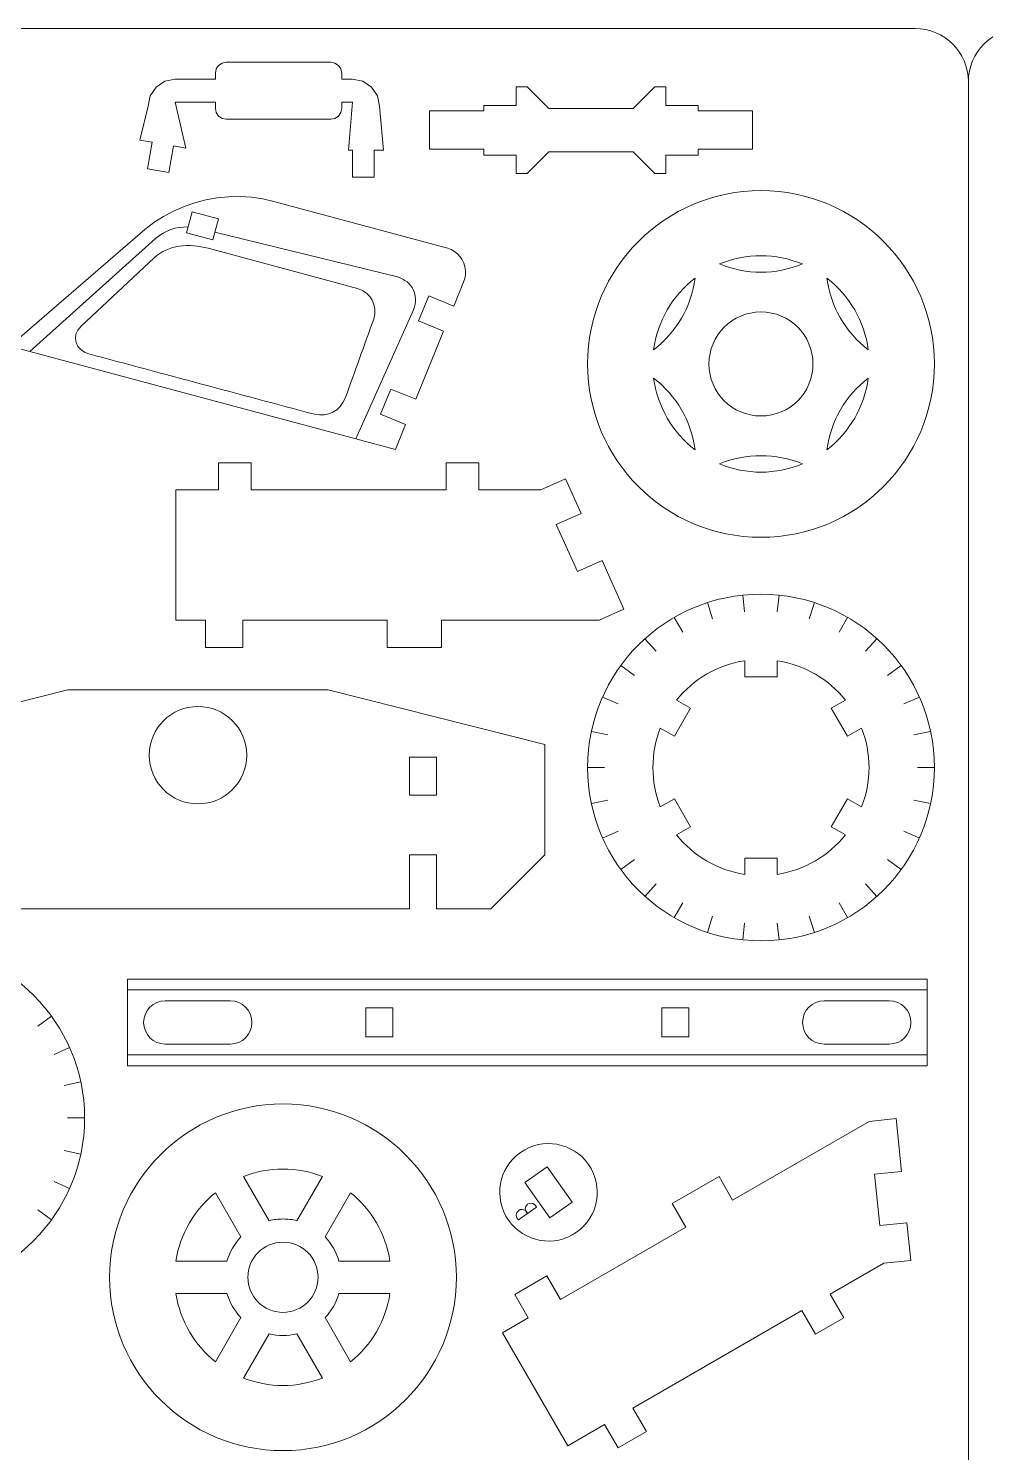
# Model space of a CAD drawing. Header units: centimetres. Extents: x -27.7 to 62.5, y 17.3 to 46.3.
# Drawn here: x 1.45 to 10.46, y 32.9 to 46.3 of the extents above; entities that cross this region are included whole.
import ezdxf

# ---------------------------------------------------------------- set-up
doc = ezdxf.new("R2010")
doc.units = ezdxf.units.CM
doc.header["$MEASUREMENT"] = 0
doc.layers.add('Camada 1', color=7, linetype='Continuous')

msp = doc.modelspace()

# ---------------------------------------------------------------- linework, layer by layer
at = {"layer": 'Camada 1', "color": 6, "lineweight": 20}
for points in [[(-8.20292, 46.30494), (-8.20292, 46.30494), (9.79708, 46.30494), (9.79708, 46.30494), (9.79708, 46.30494), (10.07208, 46.30494), (10.29708, 46.07994), (10.29708, 45.80494), (10.29708, 45.80494), (10.29708, 45.80494), (10.29708, 17.80494), (10.29708, 17.80494), (10.29708, 17.80494), (10.29708, 17.52994), (10.07208, 17.30494), (9.79708, 17.30494), (9.79708, 17.30494), (9.79708, 17.30494), (-8.20292, 17.30494), (-8.20292, 17.30494), (-8.20292, 17.30494), (-8.47792, 17.30494), (-8.70292, 17.52994), (-8.70292, 17.80494), (-8.70292, 17.80494), (-8.70292, 17.80494), (-8.70292, 45.80494), (-8.70292, 45.80494), (-8.70292, 45.80494), (-8.70292, 46.07994), (-8.47792, 46.30494), (-8.20292, 46.30494)], [(10.79708, 46.30494), (10.79708, 46.30494), (28.79708, 46.30494), (28.79708, 46.30494), (28.79708, 46.30494), (29.07208, 46.30494), (29.29708, 46.07994), (29.29708, 45.80494), (29.29708, 45.80494), (29.29708, 45.80494), (29.29708, 17.80494), (29.29708, 17.80494), (29.29708, 17.80494), (29.29708, 17.52994), (29.07208, 17.30494), (28.79708, 17.30494), (28.79708, 17.30494), (28.79708, 17.30494), (10.79708, 17.30494), (10.79708, 17.30494), (10.79708, 17.30494), (10.52208, 17.30494), (10.29708, 17.52994), (10.29708, 17.80494), (10.29708, 17.80494), (10.29708, 17.80494), (10.29708, 45.80494), (10.29708, 45.80494), (10.29708, 45.80494), (10.29708, 46.07994), (10.52208, 46.30494), (10.79708, 46.30494)]]:
    msp.add_open_spline(points, degree=3, knots=[0, 0, 0, 0, 0.11111111, 0.11111111, 0.11111111, 0.11111111, 0.22222222, 0.22222222, 0.22222222, 0.22222222, 0.33333333, 0.33333333, 0.33333333, 0.33333333, 0.44444444, 0.44444444, 0.44444444, 0.44444444, 0.55555556, 0.55555556, 0.55555556, 0.55555556, 0.66666667, 0.66666667, 0.66666667, 0.66666667, 0.77777778, 0.77777778, 0.77777778, 0.77777778, 1, 1, 1, 1], dxfattribs=at)
at = {"layer": 'Camada 1', "lineweight": 9}
for points, knots in [([(3.21619, 45.92387), (3.21619, 45.92387), (3.23829, 45.95696), (3.23829, 45.95696), (3.23829, 45.95696), (3.23829, 45.95696), (3.27139, 45.97908), (3.27139, 45.97908), (3.27139, 45.97908), (3.27139, 45.97908), (3.31043, 45.98684), (3.31043, 45.98684), (3.31043, 45.98684), (3.31043, 45.98684), (4.29544, 45.98684), (4.29544, 45.98684), (4.29544, 45.98684), (4.29544, 45.98684), (4.33447, 45.97908), (4.33447, 45.97908), (4.33447, 45.97908), (4.33447, 45.97908), (4.36757, 45.95696), (4.36757, 45.95696), (4.36757, 45.95696), (4.36757, 45.95696), (4.38968, 45.92387), (4.38968, 45.92387), (4.38968, 45.92387), (4.38968, 45.92387), (4.39745, 45.88483), (4.39745, 45.88483), (4.39745, 45.88483), (4.39745, 45.88483), (4.39745, 45.82723), (4.39745, 45.82723), (4.39745, 45.82723), (4.39745, 45.82723), (4.49945, 45.82723), (4.49945, 45.82723), (4.49945, 45.82723), (4.49945, 45.82723), (4.59704, 45.80781), (4.59704, 45.80781), (4.59704, 45.80781), (4.59704, 45.80781), (4.67978, 45.75253), (4.67978, 45.75253), (4.67978, 45.75253), (4.67978, 45.75253), (4.73505, 45.6698), (4.73505, 45.6698), (4.73505, 45.6698), (4.73505, 45.6698), (4.75447, 45.57221), (4.75447, 45.57221), (4.75447, 45.57221), (4.75447, 45.57221), (4.79245, 45.16058), (4.79245, 45.16058), (4.79245, 45.16058), (4.79245, 45.16058), (4.70347, 45.16058), (4.70347, 45.16058), (4.70347, 45.16058), (4.70347, 45.16058), (4.70347, 44.90556), (4.70347, 44.90556), (4.70347, 44.90556), (4.70347, 44.90556), (4.49945, 44.90556), (4.49945, 44.90556), (4.49945, 44.90556), (4.49945, 44.90556), (4.49945, 45.16058), (4.49945, 45.16058), (4.49945, 45.16058), (4.49945, 45.16058), (4.46057, 45.16058), (4.46057, 45.16058), (4.46057, 45.16058), (4.46057, 45.16058), (4.49945, 45.61001), (4.49945, 45.61001), (4.49945, 45.61001), (4.49945, 45.61001), (4.39745, 45.61001), (4.39745, 45.61001), (4.39745, 45.61001), (4.39745, 45.61001), (4.39745, 45.5524), (4.39745, 45.5524), (4.39745, 45.5524), (4.39745, 45.5524), (4.38968, 45.51337), (4.38968, 45.51337), (4.38968, 45.51337), (4.38968, 45.51337), (4.36757, 45.48027), (4.36757, 45.48027), (4.36757, 45.48027), (4.36757, 45.48027), (4.33447, 45.45816), (4.33447, 45.45816), (4.33447, 45.45816), (4.33447, 45.45816), (4.29544, 45.45039), (4.29544, 45.45039), (4.29544, 45.45039), (4.29544, 45.45039), (3.31043, 45.45039), (3.31043, 45.45039), (3.31043, 45.45039), (3.31043, 45.45039), (3.27139, 45.45816), (3.27139, 45.45816), (3.27139, 45.45816), (3.27139, 45.45816), (3.23829, 45.48027), (3.23829, 45.48027), (3.23829, 45.48027), (3.23829, 45.48027), (3.21619, 45.51337), (3.21619, 45.51337), (3.21619, 45.51337), (3.21619, 45.51337), (3.20842, 45.5524), (3.20842, 45.5524), (3.20842, 45.5524), (3.20842, 45.5524), (3.20842, 45.61001), (3.20842, 45.61001), (3.20842, 45.61001), (3.20842, 45.61001), (2.83099, 45.61001), (2.83099, 45.61001), (2.83099, 45.61001), (2.83099, 45.61001), (2.92877, 45.17922), (2.92877, 45.17922), (2.92877, 45.17922), (2.92877, 45.17922), (2.81344, 45.19914), (2.81344, 45.19914), (2.81344, 45.19914), (2.81344, 45.19914), (2.77002, 44.94785), (2.77002, 44.94785), (2.77002, 44.94785), (2.77002, 44.94785), (2.56898, 44.98259), (2.56898, 44.98259), (2.56898, 44.98259), (2.56898, 44.98259), (2.6124, 45.23388), (2.6124, 45.23388), (2.6124, 45.23388), (2.6124, 45.23388), (2.49707, 45.25382), (2.49707, 45.25382), (2.49707, 45.25382), (2.49707, 45.25382), (2.57598, 45.57221), (2.57598, 45.57221), (2.57598, 45.57221), (2.57598, 45.57221), (2.59539, 45.6698), (2.59539, 45.6698), (2.59539, 45.6698), (2.59539, 45.6698), (2.65067, 45.75253), (2.65067, 45.75253), (2.65067, 45.75253), (2.65067, 45.75253), (2.7334, 45.80781), (2.7334, 45.80781), (2.7334, 45.80781), (2.7334, 45.80781), (2.83099, 45.82723), (2.83099, 45.82723), (2.83099, 45.82723), (2.83099, 45.82723), (3.20842, 45.82723), (3.20842, 45.82723), (3.20842, 45.82723), (3.20842, 45.82723), (3.20842, 45.88483), (3.20842, 45.88483), (3.20842, 45.88483), (3.20842, 45.88483), (3.21619, 45.92387), (3.21619, 45.92387)], [0, 0, 0, 0, 0.02040816, 0.02040816, 0.02040816, 0.02040816, 0.04081633, 0.04081633, 0.04081633, 0.04081633, 0.06122449, 0.06122449, 0.06122449, 0.06122449, 0.08163265, 0.08163265, 0.08163265, 0.08163265, 0.10204082, 0.10204082, 0.10204082, 0.10204082, 0.12244898, 0.12244898, 0.12244898, 0.12244898, 0.14285714, 0.14285714, 0.14285714, 0.14285714, 0.16326531, 0.16326531, 0.16326531, 0.16326531, 0.18367347, 0.18367347, 0.18367347, 0.18367347, 0.20408163, 0.20408163, 0.20408163, 0.20408163, 0.2244898, 0.2244898, 0.2244898, 0.2244898, 0.24489796, 0.24489796, 0.24489796, 0.24489796, 0.26530612, 0.26530612, 0.26530612, 0.26530612, 0.28571429, 0.28571429, 0.28571429, 0.28571429, 0.30612245, 0.30612245, 0.30612245, 0.30612245, 0.32653061, 0.32653061, 0.32653061, 0.32653061, 0.34693878, 0.34693878, 0.34693878, 0.34693878, 0.36734694, 0.36734694, 0.36734694, 0.36734694, 0.3877551, 0.3877551, 0.3877551, 0.3877551, 0.40816327, 0.40816327, 0.40816327, 0.40816327, 0.42857143, 0.42857143, 0.42857143, 0.42857143, 0.44897959, 0.44897959, 0.44897959, 0.44897959, 0.46938776, 0.46938776, 0.46938776, 0.46938776, 0.48979592, 0.48979592, 0.48979592, 0.48979592, 0.51020408, 0.51020408, 0.51020408, 0.51020408, 0.53061224, 0.53061224, 0.53061224, 0.53061224, 0.55102041, 0.55102041, 0.55102041, 0.55102041, 0.57142857, 0.57142857, 0.57142857, 0.57142857, 0.59183673, 0.59183673, 0.59183673, 0.59183673, 0.6122449, 0.6122449, 0.6122449, 0.6122449, 0.63265306, 0.63265306, 0.63265306, 0.63265306, 0.65306122, 0.65306122, 0.65306122, 0.65306122, 0.67346939, 0.67346939, 0.67346939, 0.67346939, 0.69387755, 0.69387755, 0.69387755, 0.69387755, 0.71428571, 0.71428571, 0.71428571, 0.71428571, 0.73469388, 0.73469388, 0.73469388, 0.73469388, 0.75510204, 0.75510204, 0.75510204, 0.75510204, 0.7755102, 0.7755102, 0.7755102, 0.7755102, 0.79591837, 0.79591837, 0.79591837, 0.79591837, 0.81632653, 0.81632653, 0.81632653, 0.81632653, 0.83673469, 0.83673469, 0.83673469, 0.83673469, 0.85714286, 0.85714286, 0.85714286, 0.85714286, 0.87755102, 0.87755102, 0.87755102, 0.87755102, 0.89795918, 0.89795918, 0.89795918, 0.89795918, 0.91836735, 0.91836735, 0.91836735, 0.91836735, 0.93877551, 0.93877551, 0.93877551, 0.93877551, 0.95918367, 0.95918367, 0.95918367, 0.95918367, 1, 1, 1, 1]), ([(6.34641, 45.1422), (6.34641, 45.1422), (6.1424, 44.93819), (6.1424, 44.93819), (6.1424, 44.93819), (6.1424, 44.93819), (6.0404, 44.93819), (6.0404, 44.93819), (6.0404, 44.93819), (6.0404, 44.93819), (6.0404, 45.11159), (6.0404, 45.11159), (6.0404, 45.11159), (6.0404, 45.11159), (5.73439, 45.11159), (5.73439, 45.11159), (5.73439, 45.11159), (5.73439, 45.11159), (5.73439, 45.1677), (5.73439, 45.1677), (5.73439, 45.1677), (5.73439, 45.1677), (5.22438, 45.1677), (5.22438, 45.1677), (5.22438, 45.1677), (5.22438, 45.1677), (5.22438, 45.52981), (5.22438, 45.52981), (5.22438, 45.52981), (5.22438, 45.52981), (5.73439, 45.52981), (5.73439, 45.52981), (5.73439, 45.52981), (5.73439, 45.52981), (5.73439, 45.58081), (5.73439, 45.58081), (5.73439, 45.58081), (5.73439, 45.58081), (6.0404, 45.58081), (6.0404, 45.58081), (6.0404, 45.58081), (6.0404, 45.58081), (6.0404, 45.75422), (6.0404, 45.75422), (6.0404, 45.75422), (6.0404, 45.75422), (6.1424, 45.75422), (6.1424, 45.75422), (6.1424, 45.75422), (6.1424, 45.75422), (6.34641, 45.55021), (6.34641, 45.55021), (6.34641, 45.55021), (6.34641, 45.55021), (7.14309, 45.55021), (7.14309, 45.55021), (7.14309, 45.55021), (7.14309, 45.55021), (7.3471, 45.75422), (7.3471, 45.75422), (7.3471, 45.75422), (7.3471, 45.75422), (7.44911, 45.75422), (7.44911, 45.75422), (7.44911, 45.75422), (7.44911, 45.75422), (7.44911, 45.58081), (7.44911, 45.58081), (7.44911, 45.58081), (7.44911, 45.58081), (7.75511, 45.58081), (7.75511, 45.58081), (7.75511, 45.58081), (7.75511, 45.58081), (7.75511, 45.52981), (7.75511, 45.52981), (7.75511, 45.52981), (7.75511, 45.52981), (8.26514, 45.52981), (8.26514, 45.52981), (8.26514, 45.52981), (8.26514, 45.52981), (8.26514, 45.1677), (8.26514, 45.1677), (8.26514, 45.1677), (8.26514, 45.1677), (7.75511, 45.1677), (7.75511, 45.1677), (7.75511, 45.1677), (7.75511, 45.1677), (7.75511, 45.11159), (7.75511, 45.11159), (7.75511, 45.11159), (7.75511, 45.11159), (7.44911, 45.11159), (7.44911, 45.11159), (7.44911, 45.11159), (7.44911, 45.11159), (7.44911, 44.93819), (7.44911, 44.93819), (7.44911, 44.93819), (7.44911, 44.93819), (7.3471, 44.93819), (7.3471, 44.93819), (7.3471, 44.93819), (7.3471, 44.93819), (7.14309, 45.1422), (7.14309, 45.1422), (7.14309, 45.1422), (7.14309, 45.1422), (6.34641, 45.1422), (6.34641, 45.1422)], [0, 0, 0, 0, 0.03448276, 0.03448276, 0.03448276, 0.03448276, 0.06896552, 0.06896552, 0.06896552, 0.06896552, 0.10344828, 0.10344828, 0.10344828, 0.10344828, 0.13793103, 0.13793103, 0.13793103, 0.13793103, 0.17241379, 0.17241379, 0.17241379, 0.17241379, 0.20689655, 0.20689655, 0.20689655, 0.20689655, 0.24137931, 0.24137931, 0.24137931, 0.24137931, 0.27586207, 0.27586207, 0.27586207, 0.27586207, 0.31034483, 0.31034483, 0.31034483, 0.31034483, 0.34482759, 0.34482759, 0.34482759, 0.34482759, 0.37931034, 0.37931034, 0.37931034, 0.37931034, 0.4137931, 0.4137931, 0.4137931, 0.4137931, 0.44827586, 0.44827586, 0.44827586, 0.44827586, 0.48275862, 0.48275862, 0.48275862, 0.48275862, 0.51724138, 0.51724138, 0.51724138, 0.51724138, 0.55172414, 0.55172414, 0.55172414, 0.55172414, 0.5862069, 0.5862069, 0.5862069, 0.5862069, 0.62068966, 0.62068966, 0.62068966, 0.62068966, 0.65517241, 0.65517241, 0.65517241, 0.65517241, 0.68965517, 0.68965517, 0.68965517, 0.68965517, 0.72413793, 0.72413793, 0.72413793, 0.72413793, 0.75862069, 0.75862069, 0.75862069, 0.75862069, 0.79310345, 0.79310345, 0.79310345, 0.79310345, 0.82758621, 0.82758621, 0.82758621, 0.82758621, 0.86206897, 0.86206897, 0.86206897, 0.86206897, 0.89655172, 0.89655172, 0.89655172, 0.89655172, 0.93103448, 0.93103448, 0.93103448, 0.93103448, 1, 1, 1, 1]), ([(4.90325, 42.34098), (4.90325, 42.34098), (4.53032, 42.4409), (4.53032, 42.4409), (4.53032, 42.4409), (4.53032, 42.4409), (1.46096, 43.26334), (1.46096, 43.26334), (1.46096, 43.26334), (1.46096, 43.26334), (1.27222, 43.31391), (1.27222, 43.31391), (1.27222, 43.31391), (1.27222, 43.31391), (2.54394, 44.41167), (2.54394, 44.41167), (2.54394, 44.41167), (2.54394, 44.41167), (2.62962, 44.47693), (2.62962, 44.47693), (2.62962, 44.47693), (2.62962, 44.47693), (2.72022, 44.53519), (2.72022, 44.53519), (2.72022, 44.53519), (2.72022, 44.53519), (2.81515, 44.58608), (2.81515, 44.58608), (2.81515, 44.58608), (2.81515, 44.58608), (2.91381, 44.62928), (2.91381, 44.62928), (2.91381, 44.62928), (2.91381, 44.62928), (3.0156, 44.66451), (3.0156, 44.66451), (3.0156, 44.66451), (3.0156, 44.66451), (3.11985, 44.69156), (3.11985, 44.69156), (3.11985, 44.69156), (3.11985, 44.69156), (3.22593, 44.71026), (3.22593, 44.71026), (3.22593, 44.71026), (3.22593, 44.71026), (3.33316, 44.72048), (3.33316, 44.72048), (3.33316, 44.72048), (3.33316, 44.72048), (3.44085, 44.72216), (3.44085, 44.72216), (3.44085, 44.72216), (3.44085, 44.72216), (3.54834, 44.7153), (3.54834, 44.7153), (3.54834, 44.7153), (3.54834, 44.7153), (3.65495, 44.69993), (3.65495, 44.69993), (3.65495, 44.69993), (3.65495, 44.69993), (3.75999, 44.67616), (3.75999, 44.67616), (3.75999, 44.67616), (3.75999, 44.67616), (5.36063, 44.24644), (5.36063, 44.24644), (5.36063, 44.24644), (5.36063, 44.24644), (5.39562, 44.23789), (5.39562, 44.23789), (5.39562, 44.23789), (5.39562, 44.23789), (5.42896, 44.22425), (5.42896, 44.22425), (5.42896, 44.22425), (5.42896, 44.22425), (5.45992, 44.20582), (5.45992, 44.20582), (5.45992, 44.20582), (5.45992, 44.20582), (5.48778, 44.18299), (5.48778, 44.18299), (5.48778, 44.18299), (5.48778, 44.18299), (5.51196, 44.15629), (5.51196, 44.15629), (5.51196, 44.15629), (5.51196, 44.15629), (5.53192, 44.1263), (5.53192, 44.1263), (5.53192, 44.1263), (5.53192, 44.1263), (5.5472, 44.09367), (5.5472, 44.09367), (5.5472, 44.09367), (5.5472, 44.09367), (5.55748, 44.05915), (5.55748, 44.05915), (5.55748, 44.05915), (5.55748, 44.05915), (5.56253, 44.02348), (5.56253, 44.02348), (5.56253, 44.02348), (5.56253, 44.02348), (5.56223, 43.98745), (5.56223, 43.98745), (5.56223, 43.98745), (5.56223, 43.98745), (5.55659, 43.95187), (5.55659, 43.95187), (5.55659, 43.95187), (5.55659, 43.95187), (5.54573, 43.91753), (5.54573, 43.91753), (5.54573, 43.91753), (5.54573, 43.91753), (5.45375, 43.69181), (5.45375, 43.69181), (5.45375, 43.69181), (5.45375, 43.69181), (5.21759, 43.78806), (5.21759, 43.78806), (5.21759, 43.78806), (5.21759, 43.78806), (5.12134, 43.55189), (5.12134, 43.55189), (5.12134, 43.55189), (5.12134, 43.55189), (5.35751, 43.45565), (5.35751, 43.45565), (5.35751, 43.45565), (5.35751, 43.45565), (5.09573, 42.8133), (5.09573, 42.8133), (5.09573, 42.8133), (5.09573, 42.8133), (4.85957, 42.90954), (4.85957, 42.90954), (4.85957, 42.90954), (4.85957, 42.90954), (4.76334, 42.67337), (4.76334, 42.67337), (4.76334, 42.67337), (4.76334, 42.67337), (4.99949, 42.57713), (4.99949, 42.57713), (4.99949, 42.57713), (4.99949, 42.57713), (4.90325, 42.34098), (4.90325, 42.34098)], [0, 0, 0, 0, 0.02564103, 0.02564103, 0.02564103, 0.02564103, 0.05128205, 0.05128205, 0.05128205, 0.05128205, 0.07692308, 0.07692308, 0.07692308, 0.07692308, 0.1025641, 0.1025641, 0.1025641, 0.1025641, 0.12820513, 0.12820513, 0.12820513, 0.12820513, 0.15384615, 0.15384615, 0.15384615, 0.15384615, 0.17948718, 0.17948718, 0.17948718, 0.17948718, 0.20512821, 0.20512821, 0.20512821, 0.20512821, 0.23076923, 0.23076923, 0.23076923, 0.23076923, 0.25641026, 0.25641026, 0.25641026, 0.25641026, 0.28205128, 0.28205128, 0.28205128, 0.28205128, 0.30769231, 0.30769231, 0.30769231, 0.30769231, 0.33333333, 0.33333333, 0.33333333, 0.33333333, 0.35897436, 0.35897436, 0.35897436, 0.35897436, 0.38461538, 0.38461538, 0.38461538, 0.38461538, 0.41025641, 0.41025641, 0.41025641, 0.41025641, 0.43589744, 0.43589744, 0.43589744, 0.43589744, 0.46153846, 0.46153846, 0.46153846, 0.46153846, 0.48717949, 0.48717949, 0.48717949, 0.48717949, 0.51282051, 0.51282051, 0.51282051, 0.51282051, 0.53846154, 0.53846154, 0.53846154, 0.53846154, 0.56410256, 0.56410256, 0.56410256, 0.56410256, 0.58974359, 0.58974359, 0.58974359, 0.58974359, 0.61538462, 0.61538462, 0.61538462, 0.61538462, 0.64102564, 0.64102564, 0.64102564, 0.64102564, 0.66666667, 0.66666667, 0.66666667, 0.66666667, 0.69230769, 0.69230769, 0.69230769, 0.69230769, 0.71794872, 0.71794872, 0.71794872, 0.71794872, 0.74358974, 0.74358974, 0.74358974, 0.74358974, 0.76923077, 0.76923077, 0.76923077, 0.76923077, 0.79487179, 0.79487179, 0.79487179, 0.79487179, 0.82051282, 0.82051282, 0.82051282, 0.82051282, 0.84615385, 0.84615385, 0.84615385, 0.84615385, 0.87179487, 0.87179487, 0.87179487, 0.87179487, 0.8974359, 0.8974359, 0.8974359, 0.8974359, 0.92307692, 0.92307692, 0.92307692, 0.92307692, 0.94871795, 0.94871795, 0.94871795, 0.94871795, 1, 1, 1, 1]), ([(8.34476, 44.77844), (9.24623, 44.77844), (9.97699, 44.04766), (9.97699, 43.14619), (9.97699, 43.14619), (9.97699, 42.24474), (9.24623, 41.51397), (8.34476, 41.51397), (8.34476, 41.51397), (7.4433, 41.51397), (6.71254, 42.24474), (6.71254, 43.14619), (6.71254, 43.14619), (6.71254, 44.04766), (7.4433, 44.77844), (8.34476, 44.77844)], [0, 0, 0, 0, 0.2, 0.2, 0.2, 0.2, 0.4, 0.4, 0.4, 0.4, 0.6, 0.6, 0.6, 0.6, 1, 1, 1, 1]), ([(-1.17136, 42.95976), (-0.39066, 43.4105), (0.60758, 43.143), (1.05832, 42.36231), (1.05832, 42.36231), (1.50904, 41.58163), (1.24157, 40.58338), (0.46087, 40.13265), (0.46087, 40.13265), (-0.31981, 39.68192), (-1.31805, 39.9494), (-1.76878, 40.73008), (-1.76878, 40.73008), (-2.21951, 41.51078), (-1.95205, 42.50903), (-1.17136, 42.95976)], [0, 0, 0, 0, 0.2, 0.2, 0.2, 0.2, 0.4, 0.4, 0.4, 0.4, 0.6, 0.6, 0.6, 0.6, 1, 1, 1, 1]), ([(5.6893, 42.21521), (5.6893, 42.21521), (5.6893, 41.96019), (5.6893, 41.96019), (5.6893, 41.96019), (5.6893, 41.96019), (6.27201, 41.96019), (6.27201, 41.96019), (6.27201, 41.96019), (6.27201, 41.96019), (6.5048, 42.06431), (6.5048, 42.06431), (6.5048, 42.06431), (6.5048, 42.06431), (6.65057, 41.7384), (6.65057, 41.7384), (6.65057, 41.7384), (6.65057, 41.7384), (6.41777, 41.63428), (6.41777, 41.63428), (6.41777, 41.63428), (6.41777, 41.63428), (6.61624, 41.19052), (6.61624, 41.19052), (6.61624, 41.19052), (6.61624, 41.19052), (6.84904, 41.29464), (6.84904, 41.29464), (6.84904, 41.29464), (6.84904, 41.29464), (7.05312, 40.83834), (7.05312, 40.83834), (7.05312, 40.83834), (7.05312, 40.83834), (6.82032, 40.73423), (6.82032, 40.73423), (6.82032, 40.73423), (6.82032, 40.73423), (5.33685, 40.73423), (5.33685, 40.73423), (5.33685, 40.73423), (5.33685, 40.73423), (5.33685, 40.47719), (5.33685, 40.47719), (5.33685, 40.47719), (5.33685, 40.47719), (4.82682, 40.47719), (4.82682, 40.47719), (4.82682, 40.47719), (4.82682, 40.47719), (4.82682, 40.73423), (4.82682, 40.73423), (4.82682, 40.73423), (4.82682, 40.73423), (3.46655, 40.73423), (3.46655, 40.73423), (3.46655, 40.73423), (3.46655, 40.73423), (3.46655, 40.47719), (3.46655, 40.47719), (3.46655, 40.47719), (3.46655, 40.47719), (3.11658, 40.47719), (3.11658, 40.47719), (3.11658, 40.47719), (3.11658, 40.47719), (3.11658, 40.73221), (3.11658, 40.73221), (3.11658, 40.73221), (3.11658, 40.73221), (2.83641, 40.73221), (2.83641, 40.73221), (2.83641, 40.73221), (2.83641, 40.73221), (2.83641, 41.96019), (2.83641, 41.96019), (2.83641, 41.96019), (2.83641, 41.96019), (3.23699, 41.96019), (3.23699, 41.96019), (3.23699, 41.96019), (3.23699, 41.96019), (3.23699, 42.21521), (3.23699, 42.21521), (3.23699, 42.21521), (3.23699, 42.21521), (3.54508, 42.21521), (3.54508, 42.21521), (3.54508, 42.21521), (3.54508, 42.21521), (3.54508, 41.96019), (3.54508, 41.96019), (3.54508, 41.96019), (3.54508, 41.96019), (5.38121, 41.96019), (5.38121, 41.96019), (5.38121, 41.96019), (5.38121, 41.96019), (5.38121, 42.21521), (5.38121, 42.21521), (5.38121, 42.21521), (5.38121, 42.21521), (5.6893, 42.21521), (5.6893, 42.21521)], [0, 0, 0, 0, 0.03703704, 0.03703704, 0.03703704, 0.03703704, 0.07407407, 0.07407407, 0.07407407, 0.07407407, 0.11111111, 0.11111111, 0.11111111, 0.11111111, 0.14814815, 0.14814815, 0.14814815, 0.14814815, 0.18518519, 0.18518519, 0.18518519, 0.18518519, 0.22222222, 0.22222222, 0.22222222, 0.22222222, 0.25925926, 0.25925926, 0.25925926, 0.25925926, 0.2962963, 0.2962963, 0.2962963, 0.2962963, 0.33333333, 0.33333333, 0.33333333, 0.33333333, 0.37037037, 0.37037037, 0.37037037, 0.37037037, 0.40740741, 0.40740741, 0.40740741, 0.40740741, 0.44444444, 0.44444444, 0.44444444, 0.44444444, 0.48148148, 0.48148148, 0.48148148, 0.48148148, 0.51851852, 0.51851852, 0.51851852, 0.51851852, 0.55555556, 0.55555556, 0.55555556, 0.55555556, 0.59259259, 0.59259259, 0.59259259, 0.59259259, 0.62962963, 0.62962963, 0.62962963, 0.62962963, 0.66666667, 0.66666667, 0.66666667, 0.66666667, 0.7037037, 0.7037037, 0.7037037, 0.7037037, 0.74074074, 0.74074074, 0.74074074, 0.74074074, 0.77777778, 0.77777778, 0.77777778, 0.77777778, 0.81481481, 0.81481481, 0.81481481, 0.81481481, 0.85185185, 0.85185185, 0.85185185, 0.85185185, 0.88888889, 0.88888889, 0.88888889, 0.88888889, 0.92592593, 0.92592593, 0.92592593, 0.92592593, 1, 1, 1, 1]), ([(6.71253, 39.3462), (6.71253, 40.24766), (7.44331, 40.97844), (8.34477, 40.97844), (8.34477, 40.97844), (9.24623, 40.97844), (9.977, 40.24766), (9.977, 39.3462), (9.977, 39.3462), (9.977, 38.44474), (9.24623, 37.71397), (8.34477, 37.71397), (8.34477, 37.71397), (7.44331, 37.71397), (6.71253, 38.44474), (6.71253, 39.3462)], [0, 0, 0, 0, 0.2, 0.2, 0.2, 0.2, 0.4, 0.4, 0.4, 0.4, 0.6, 0.6, 0.6, 0.6, 1, 1, 1, 1]), ([(-1.28747, 36.0462), (-1.28747, 36.94766), (-0.55669, 37.67844), (0.34477, 37.67844), (0.34477, 37.67844), (1.24623, 37.67844), (1.977, 36.94766), (1.977, 36.0462), (1.977, 36.0462), (1.977, 35.14474), (1.24623, 34.41397), (0.34477, 34.41397), (0.34477, 34.41397), (-0.55669, 34.41397), (-1.28747, 35.14474), (-1.28747, 36.0462)], [0, 0, 0, 0, 0.2, 0.2, 0.2, 0.2, 0.4, 0.4, 0.4, 0.4, 0.6, 0.6, 0.6, 0.6, 1, 1, 1, 1]), ([(3.84476, 36.17844), (4.74622, 36.17844), (5.477, 35.44766), (5.477, 34.54619), (5.477, 34.54619), (5.477, 33.64474), (4.74622, 32.91397), (3.84476, 32.91397), (3.84476, 32.91397), (2.9433, 32.91397), (2.21253, 33.64474), (2.21253, 34.54619), (2.21253, 34.54619), (2.21253, 35.44766), (2.9433, 36.17844), (3.84476, 36.17844)], [0, 0, 0, 0, 0.2, 0.2, 0.2, 0.2, 0.4, 0.4, 0.4, 0.4, 0.6, 0.6, 0.6, 0.6, 1, 1, 1, 1]), ([(9.12405, 34.16588), (9.12405, 34.16588), (8.99655, 34.38674), (8.99655, 34.38674), (8.99655, 34.38674), (8.99655, 34.38674), (9.50119, 34.67809), (9.50119, 34.67809), (9.50119, 34.67809), (9.50119, 34.67809), (9.75485, 34.70432), (9.75485, 34.70432), (9.75485, 34.70432), (9.75485, 34.70432), (9.71813, 35.05945), (9.71813, 35.05945), (9.71813, 35.05945), (9.71813, 35.05945), (9.46446, 35.03322), (9.46446, 35.03322), (9.46446, 35.03322), (9.46446, 35.03322), (9.41447, 35.51676), (9.41447, 35.51676), (9.41447, 35.51676), (9.41447, 35.51676), (9.66813, 35.54299), (9.66813, 35.54299), (9.66813, 35.54299), (9.66813, 35.54299), (9.61672, 36.04019), (9.61672, 36.04019), (9.61672, 36.04019), (9.61672, 36.04019), (9.36306, 36.01397), (9.36306, 36.01397), (9.36306, 36.01397), (9.36306, 36.01397), (8.07833, 35.27223), (8.07833, 35.27223), (8.07833, 35.27223), (8.07833, 35.27223), (7.94981, 35.49483), (7.94981, 35.49483), (7.94981, 35.49483), (7.94981, 35.49483), (7.50811, 35.23981), (7.50811, 35.23981), (7.50811, 35.23981), (7.50811, 35.23981), (7.63663, 35.01721), (7.63663, 35.01721), (7.63663, 35.01721), (7.63663, 35.01721), (6.45861, 34.33708), (6.45861, 34.33708), (6.45861, 34.33708), (6.45861, 34.33708), (6.33009, 34.55968), (6.33009, 34.55968), (6.33009, 34.55968), (6.33009, 34.55968), (6.02701, 34.3847), (6.02701, 34.3847), (6.02701, 34.3847), (6.02701, 34.3847), (6.15451, 34.16385), (6.15451, 34.16385), (6.15451, 34.16385), (6.15451, 34.16385), (5.91187, 34.02376), (5.91187, 34.02376), (5.91187, 34.02376), (5.91187, 34.02376), (6.52587, 32.96029), (6.52587, 32.96029), (6.52587, 32.96029), (6.52587, 32.96029), (6.87278, 33.16058), (6.87278, 33.16058), (6.87278, 33.16058), (6.87278, 33.16058), (7.00029, 32.93973), (7.00029, 32.93973), (7.00029, 32.93973), (7.00029, 32.93973), (7.26711, 33.09378), (7.26711, 33.09378), (7.26711, 33.09378), (7.26711, 33.09378), (7.1396, 33.31463), (7.1396, 33.31463), (7.1396, 33.31463), (7.1396, 33.31463), (8.72973, 34.23269), (8.72973, 34.23269), (8.72973, 34.23269), (8.72973, 34.23269), (8.85724, 34.01184), (8.85724, 34.01184), (8.85724, 34.01184), (8.85724, 34.01184), (9.12405, 34.16588), (9.12405, 34.16588)], [0, 0, 0, 0, 0.03703704, 0.03703704, 0.03703704, 0.03703704, 0.07407407, 0.07407407, 0.07407407, 0.07407407, 0.11111111, 0.11111111, 0.11111111, 0.11111111, 0.14814815, 0.14814815, 0.14814815, 0.14814815, 0.18518519, 0.18518519, 0.18518519, 0.18518519, 0.22222222, 0.22222222, 0.22222222, 0.22222222, 0.25925926, 0.25925926, 0.25925926, 0.25925926, 0.2962963, 0.2962963, 0.2962963, 0.2962963, 0.33333333, 0.33333333, 0.33333333, 0.33333333, 0.37037037, 0.37037037, 0.37037037, 0.37037037, 0.40740741, 0.40740741, 0.40740741, 0.40740741, 0.44444444, 0.44444444, 0.44444444, 0.44444444, 0.48148148, 0.48148148, 0.48148148, 0.48148148, 0.51851852, 0.51851852, 0.51851852, 0.51851852, 0.55555556, 0.55555556, 0.55555556, 0.55555556, 0.59259259, 0.59259259, 0.59259259, 0.59259259, 0.62962963, 0.62962963, 0.62962963, 0.62962963, 0.66666667, 0.66666667, 0.66666667, 0.66666667, 0.7037037, 0.7037037, 0.7037037, 0.7037037, 0.74074074, 0.74074074, 0.74074074, 0.74074074, 0.77777778, 0.77777778, 0.77777778, 0.77777778, 0.81481481, 0.81481481, 0.81481481, 0.81481481, 0.85185185, 0.85185185, 0.85185185, 0.85185185, 0.88888889, 0.88888889, 0.88888889, 0.88888889, 0.92592593, 0.92592593, 0.92592593, 0.92592593, 1, 1, 1, 1]), ([(5.96871, 35.0829), (5.8233, 35.29058), (5.87377, 35.57683), (6.08145, 35.72225), (6.08145, 35.72225), (6.28914, 35.86766), (6.57538, 35.81719), (6.72079, 35.60951), (6.72079, 35.60951), (6.86621, 35.40183), (6.81574, 35.11558), (6.60807, 34.97017), (6.60807, 34.97017), (6.40038, 34.82475), (6.11413, 34.87522), (5.96871, 35.0829)], [0, 0, 0, 0, 0.2, 0.2, 0.2, 0.2, 0.4, 0.4, 0.4, 0.4, 0.6, 0.6, 0.6, 0.6, 1, 1, 1, 1])]:
    msp.add_open_spline(points, degree=3, knots=knots, dxfattribs=at)
at = {"layer": 'Camada 1', "color": 104, "lineweight": 9}
for points, knots in [([(2.93793, 44.382), (2.93793, 44.382), (3.18426, 44.316), (3.18426, 44.316), (3.18426, 44.316), (3.18426, 44.316), (3.23706, 44.51306), (3.23706, 44.51306), (3.23706, 44.51306), (3.23706, 44.51306), (2.99073, 44.57906), (2.99073, 44.57906), (2.99073, 44.57906), (2.99073, 44.57906), (2.93793, 44.382), (2.93793, 44.382)], [0, 0, 0, 0, 0.2, 0.2, 0.2, 0.2, 0.4, 0.4, 0.4, 0.4, 0.6, 0.6, 0.6, 0.6, 1, 1, 1, 1]), ([(2.01645, 43.24109), (2.72432, 43.05142), (3.43219, 42.86175), (4.14006, 42.67207), (4.14006, 42.67207), (4.27182, 42.64541), (4.37833, 42.70172), (4.43136, 42.82528), (4.43136, 42.82528), (4.52059, 43.07306), (4.60982, 43.32083), (4.69905, 43.5686), (4.69905, 43.5686), (4.73612, 43.70029), (4.67658, 43.81332), (4.54694, 43.85781), (4.54694, 43.85781), (4.54694, 43.85781), (3.13909, 44.23504), (3.13909, 44.23504), (3.13909, 44.23504), (2.96265, 44.28232), (2.767, 44.27113), (2.63204, 44.14487), (2.63204, 44.14487), (2.63204, 44.14487), (1.94579, 43.50293), (1.94579, 43.50293), (1.94579, 43.50293), (1.84125, 43.40513), (1.89924, 43.2725), (2.01645, 43.24109)], [0, 0, 0, 0, 0.11111111, 0.11111111, 0.11111111, 0.11111111, 0.22222222, 0.22222222, 0.22222222, 0.22222222, 0.33333333, 0.33333333, 0.33333333, 0.33333333, 0.44444444, 0.44444444, 0.44444444, 0.44444444, 0.55555556, 0.55555556, 0.55555556, 0.55555556, 0.66666667, 0.66666667, 0.66666667, 0.66666667, 0.77777778, 0.77777778, 0.77777778, 0.77777778, 1, 1, 1, 1])]:
    msp.add_open_spline(points, degree=3, knots=knots, dxfattribs=at)
at = {"layer": 'Camada 1', "color": 5, "lineweight": 9}
for points, knots in [([(2.95266, 44.43698), (2.82818, 44.43654), (2.74394, 44.40872), (2.64606, 44.32771), (2.64606, 44.32771), (2.64606, 44.32771), (1.46096, 43.26334), (1.46096, 43.26334)], [0, 0, 0, 0, 0.33333333, 0.33333333, 0.33333333, 0.33333333, 1, 1, 1, 1]), ([(4.53033, 42.44091), (4.53033, 42.44091), (5.07415, 43.65661), (5.07415, 43.65661), (5.07415, 43.65661), (5.12511, 43.7972), (5.06457, 43.92075), (4.92225, 43.96666), (4.92225, 43.96666), (4.92225, 43.96666), (3.20292, 44.38564), (3.20292, 44.38564)], [0, 0, 0, 0, 0.25, 0.25, 0.25, 0.25, 0.5, 0.5, 0.5, 0.5, 1, 1, 1, 1]), ([(3.55307, 36.94621), (3.55307, 36.94621), (3.55307, 36.94621), (3.55307, 36.94621), (3.55307, 36.94621), (3.55307, 36.83398), (3.46127, 36.74218), (3.34904, 36.74218), (3.34904, 36.74218), (3.34904, 36.74218), (2.73696, 36.74218), (2.73696, 36.74218), (2.73696, 36.74218), (2.62474, 36.74218), (2.53294, 36.83398), (2.53294, 36.94621), (2.53294, 36.94621), (2.53294, 36.94621), (2.53294, 36.94621), (2.53294, 36.94621), (2.53294, 36.94621), (2.53294, 37.05842), (2.62474, 37.15023), (2.73696, 37.15023), (2.73696, 37.15023), (2.73696, 37.15023), (3.34904, 37.15023), (3.34904, 37.15023), (3.34904, 37.15023), (3.46127, 37.15023), (3.55307, 37.05842), (3.55307, 36.94621)], [0, 0, 0, 0, 0.11111111, 0.11111111, 0.11111111, 0.11111111, 0.22222222, 0.22222222, 0.22222222, 0.22222222, 0.33333333, 0.33333333, 0.33333333, 0.33333333, 0.44444444, 0.44444444, 0.44444444, 0.44444444, 0.55555556, 0.55555556, 0.55555556, 0.55555556, 0.66666667, 0.66666667, 0.66666667, 0.66666667, 0.77777778, 0.77777778, 0.77777778, 0.77777778, 1, 1, 1, 1]), ([(9.75657, 36.94621), (9.75657, 36.94621), (9.75657, 36.94621), (9.75657, 36.94621), (9.75657, 36.94621), (9.75657, 36.83398), (9.66477, 36.74218), (9.55254, 36.74218), (9.55254, 36.74218), (9.55254, 36.74218), (8.94047, 36.74218), (8.94047, 36.74218), (8.94047, 36.74218), (8.82824, 36.74218), (8.73644, 36.83398), (8.73644, 36.94621), (8.73644, 36.94621), (8.73644, 36.94621), (8.73644, 36.94621), (8.73644, 36.94621), (8.73644, 36.94621), (8.73644, 37.05842), (8.82824, 37.15023), (8.94047, 37.15023), (8.94047, 37.15023), (8.94047, 37.15023), (9.55254, 37.15023), (9.55254, 37.15023), (9.55254, 37.15023), (9.66477, 37.15023), (9.75657, 37.05842), (9.75657, 36.94621)], [0, 0, 0, 0, 0.11111111, 0.11111111, 0.11111111, 0.11111111, 0.22222222, 0.22222222, 0.22222222, 0.22222222, 0.33333333, 0.33333333, 0.33333333, 0.33333333, 0.44444444, 0.44444444, 0.44444444, 0.44444444, 0.55555556, 0.55555556, 0.55555556, 0.55555556, 0.66666667, 0.66666667, 0.66666667, 0.66666667, 0.77777778, 0.77777778, 0.77777778, 0.77777778, 1, 1, 1, 1]), ([(6.14692, 35.14669), (6.12804, 35.16069), (6.12038, 35.1853), (6.12798, 35.20755), (6.12798, 35.20755), (6.13557, 35.22979), (6.15669, 35.24458), (6.18021, 35.24411), (6.18021, 35.24411), (6.20369, 35.24364), (6.2242, 35.22802), (6.2309, 35.2055), (6.2309, 35.2055), (6.2309, 35.2055), (6.06293, 35.08788), (6.06293, 35.08788), (6.06293, 35.08788), (6.04406, 35.10189), (6.03641, 35.1265), (6.044, 35.14874), (6.044, 35.14874), (6.05159, 35.17098), (6.07271, 35.18576), (6.09622, 35.1853), (6.09622, 35.1853), (6.1197, 35.18483), (6.14023, 35.16922), (6.14692, 35.14669)], [0, 0, 0, 0, 0.125, 0.125, 0.125, 0.125, 0.25, 0.25, 0.25, 0.25, 0.375, 0.375, 0.375, 0.375, 0.5, 0.5, 0.5, 0.5, 0.625, 0.625, 0.625, 0.625, 0.75, 0.75, 0.75, 0.75, 1, 1, 1, 1])]:
    msp.add_open_spline(points, degree=3, knots=knots, dxfattribs=at)
at = {"layer": 'Camada 1', "color": 114, "lineweight": 9}
for points, knots in [([(8.73465, 44.08749), (8.48501, 44.19087), (8.20451, 44.19087), (7.95487, 44.08749), (7.95487, 44.08749), (8.20451, 43.98409), (8.48501, 43.98409), (8.73465, 44.08749)], [0, 0, 0, 0, 0.33333333, 0.33333333, 0.33333333, 0.33333333, 1, 1, 1, 1]), ([(7.72455, 43.9545), (7.51018, 43.79001), (7.36992, 43.54711), (7.33465, 43.2792), (7.33465, 43.2792), (7.54902, 43.44369), (7.68927, 43.68661), (7.72455, 43.9545)], [0, 0, 0, 0, 0.33333333, 0.33333333, 0.33333333, 0.33333333, 1, 1, 1, 1]), ([(9.35487, 43.27918), (9.3196, 43.54708), (9.17935, 43.79001), (8.965, 43.95451), (8.965, 43.95451), (9.00027, 43.68661), (9.14052, 43.44369), (9.35487, 43.27918)], [0, 0, 0, 0, 0.33333333, 0.33333333, 0.33333333, 0.33333333, 1, 1, 1, 1]), ([(8.34476, 43.63585), (8.61518, 43.63585), (8.83441, 43.41662), (8.83441, 43.14619), (8.83441, 43.14619), (8.83441, 42.87578), (8.61518, 42.65657), (8.34476, 42.65657), (8.34476, 42.65657), (8.07435, 42.65657), (7.85513, 42.87578), (7.85513, 43.14619), (7.85513, 43.14619), (7.85513, 43.41662), (8.07435, 43.63585), (8.34476, 43.63585)], [0, 0, 0, 0, 0.2, 0.2, 0.2, 0.2, 0.4, 0.4, 0.4, 0.4, 0.6, 0.6, 0.6, 0.6, 1, 1, 1, 1]), ([(7.33465, 43.01322), (7.36992, 42.74533), (7.51016, 42.5024), (7.72452, 42.33792), (7.72452, 42.33792), (7.68926, 42.6058), (7.54901, 42.84873), (7.33465, 43.01322)], [0, 0, 0, 0, 0.33333333, 0.33333333, 0.33333333, 0.33333333, 1, 1, 1, 1]), ([(8.96499, 42.33792), (9.17935, 42.5024), (9.31962, 42.74531), (9.35488, 43.01321), (9.35488, 43.01321), (9.14053, 42.84873), (9.00028, 42.6058), (8.96499, 42.33792)], [0, 0, 0, 0, 0.33333333, 0.33333333, 0.33333333, 0.33333333, 1, 1, 1, 1]), ([(7.95488, 42.20493), (8.20451, 42.10152), (8.48501, 42.10151), (8.73465, 42.20491), (8.73465, 42.20491), (8.48501, 42.30832), (8.20451, 42.30832), (7.95488, 42.20493)], [0, 0, 0, 0, 0.33333333, 0.33333333, 0.33333333, 0.33333333, 1, 1, 1, 1]), ([(7.68255, 38.78721), (7.68255, 38.78721), (7.55031, 38.71086), (7.55031, 38.71086), (7.55031, 38.71086), (7.70658, 38.51572), (7.93322, 38.37939), (8.19176, 38.34037), (8.19176, 38.34037), (8.19176, 38.34037), (8.19176, 38.49322), (8.19176, 38.49322), (8.19176, 38.49322), (8.19176, 38.49322), (8.49777, 38.49322), (8.49777, 38.49322), (8.49777, 38.49322), (8.49777, 38.49322), (8.49777, 38.34037), (8.49777, 38.34037), (8.49777, 38.34037), (8.75633, 38.37937), (8.98296, 38.51572), (9.13922, 38.71086), (9.13922, 38.71086), (9.13922, 38.71086), (9.00698, 38.78721), (9.00698, 38.78721), (9.00698, 38.78721), (9.00698, 38.78721), (9.15999, 39.05222), (9.15999, 39.05222), (9.15999, 39.05222), (9.15999, 39.05222), (9.29246, 38.97574), (9.29246, 38.97574), (9.29246, 38.97574), (9.33738, 39.09054), (9.36205, 39.21549), (9.36205, 39.3462), (9.36205, 39.3462), (9.36205, 39.47692), (9.33738, 39.60189), (9.29245, 39.71669), (9.29245, 39.71669), (9.29245, 39.71669), (9.15999, 39.64021), (9.15999, 39.64021), (9.15999, 39.64021), (9.15999, 39.64021), (9.00699, 39.90522), (9.00699, 39.90522), (9.00699, 39.90522), (9.00699, 39.90522), (9.13921, 39.98155), (9.13921, 39.98155), (9.13921, 39.98155), (8.98295, 40.17668), (8.75632, 40.31302), (8.49777, 40.35204), (8.49777, 40.35204), (8.49777, 40.35204), (8.49777, 40.19922), (8.49777, 40.19922), (8.49777, 40.19922), (8.49777, 40.19922), (8.19176, 40.19922), (8.19176, 40.19922), (8.19176, 40.19922), (8.19176, 40.19922), (8.19176, 40.35204), (8.19176, 40.35204), (8.19176, 40.35204), (7.93321, 40.31304), (7.70659, 40.17669), (7.55033, 39.98156), (7.55033, 39.98156), (7.55033, 39.98156), (7.68255, 39.90522), (7.68255, 39.90522), (7.68255, 39.90522), (7.68255, 39.90522), (7.52955, 39.64021), (7.52955, 39.64021), (7.52955, 39.64021), (7.52955, 39.64021), (7.39708, 39.71669), (7.39708, 39.71669), (7.39708, 39.71669), (7.35216, 39.60188), (7.32748, 39.47693), (7.32748, 39.3462), (7.32748, 39.3462), (7.32748, 39.21548), (7.35215, 39.09053), (7.39707, 38.97574), (7.39707, 38.97574), (7.39707, 38.97574), (7.52955, 39.05223), (7.52955, 39.05223), (7.52955, 39.05223), (7.52955, 39.05223), (7.68255, 38.78721), (7.68255, 38.78721)], [0, 0, 0, 0, 0.03703704, 0.03703704, 0.03703704, 0.03703704, 0.07407407, 0.07407407, 0.07407407, 0.07407407, 0.11111111, 0.11111111, 0.11111111, 0.11111111, 0.14814815, 0.14814815, 0.14814815, 0.14814815, 0.18518519, 0.18518519, 0.18518519, 0.18518519, 0.22222222, 0.22222222, 0.22222222, 0.22222222, 0.25925926, 0.25925926, 0.25925926, 0.25925926, 0.2962963, 0.2962963, 0.2962963, 0.2962963, 0.33333333, 0.33333333, 0.33333333, 0.33333333, 0.37037037, 0.37037037, 0.37037037, 0.37037037, 0.40740741, 0.40740741, 0.40740741, 0.40740741, 0.44444444, 0.44444444, 0.44444444, 0.44444444, 0.48148148, 0.48148148, 0.48148148, 0.48148148, 0.51851852, 0.51851852, 0.51851852, 0.51851852, 0.55555556, 0.55555556, 0.55555556, 0.55555556, 0.59259259, 0.59259259, 0.59259259, 0.59259259, 0.62962963, 0.62962963, 0.62962963, 0.62962963, 0.66666667, 0.66666667, 0.66666667, 0.66666667, 0.7037037, 0.7037037, 0.7037037, 0.7037037, 0.74074074, 0.74074074, 0.74074074, 0.74074074, 0.77777778, 0.77777778, 0.77777778, 0.77777778, 0.81481481, 0.81481481, 0.81481481, 0.81481481, 0.85185185, 0.85185185, 0.85185185, 0.85185185, 0.88888889, 0.88888889, 0.88888889, 0.88888889, 0.92592593, 0.92592593, 0.92592593, 0.92592593, 1, 1, 1, 1]), ([(3.04476, 39.92133), (3.29819, 39.92132), (3.50367, 39.71585), (3.50367, 39.46241), (3.50367, 39.46241), (3.50367, 39.20895), (3.2982, 39.0035), (3.04476, 39.0035), (3.04476, 39.0035), (2.79131, 39.0035), (2.58583, 39.20897), (2.58585, 39.46241), (2.58585, 39.46241), (2.58583, 39.71586), (2.7913, 39.92132), (3.04476, 39.92133)], [0, 0, 0, 0, 0.2, 0.2, 0.2, 0.2, 0.4, 0.4, 0.4, 0.4, 0.6, 0.6, 0.6, 0.6, 1, 1, 1, 1]), ([(5.29034, 39.08538), (5.29034, 39.08538), (5.29033, 39.4423), (5.29033, 39.4423), (5.29033, 39.4423), (5.29033, 39.4423), (5.03536, 39.44231), (5.03536, 39.44231), (5.03536, 39.44231), (5.03536, 39.44231), (5.03536, 39.08538), (5.03536, 39.08538), (5.03536, 39.08538), (5.03536, 39.08538), (5.29034, 39.08538), (5.29034, 39.08538)], [0, 0, 0, 0, 0.2, 0.2, 0.2, 0.2, 0.4, 0.4, 0.4, 0.4, 0.6, 0.6, 0.6, 0.6, 1, 1, 1, 1]), ([(4.87926, 37.08222), (4.87926, 37.08222), (4.87926, 36.81018), (4.87926, 36.81018), (4.87926, 36.81018), (4.87926, 36.81018), (4.62422, 36.81018), (4.62422, 36.81018), (4.62422, 36.81018), (4.62422, 36.81018), (4.62422, 37.08222), (4.62422, 37.08222), (4.62422, 37.08222), (4.62422, 37.08222), (4.87926, 37.08222), (4.87926, 37.08222)], [0, 0, 0, 0, 0.2, 0.2, 0.2, 0.2, 0.4, 0.4, 0.4, 0.4, 0.6, 0.6, 0.6, 0.6, 1, 1, 1, 1]), ([(7.41025, 36.81018), (7.41025, 36.81018), (7.66529, 36.81018), (7.66529, 36.81018), (7.66529, 36.81018), (7.66529, 36.81018), (7.66529, 37.08222), (7.66529, 37.08222), (7.66529, 37.08222), (7.66529, 37.08222), (7.41025, 37.08222), (7.41025, 37.08222), (7.41025, 37.08222), (7.41025, 37.08222), (7.41025, 36.81018), (7.41025, 36.81018)], [0, 0, 0, 0, 0.2, 0.2, 0.2, 0.2, 0.4, 0.4, 0.4, 0.4, 0.6, 0.6, 0.6, 0.6, 1, 1, 1, 1]), ([(3.84476, 35.09506), (3.88994, 35.09506), (3.93382, 35.08955), (3.97583, 35.07927), (3.97583, 35.07927), (3.97583, 35.07927), (4.216, 35.49526), (4.216, 35.49526), (4.216, 35.49526), (3.97826, 35.58833), (3.71125, 35.58837), (3.47352, 35.49526), (3.47352, 35.49526), (3.47352, 35.49526), (3.71369, 35.07927), (3.71369, 35.07927), (3.71369, 35.07927), (3.7557, 35.08955), (3.79958, 35.09506), (3.84476, 35.09506)], [0, 0, 0, 0, 0.16666667, 0.16666667, 0.16666667, 0.16666667, 0.33333333, 0.33333333, 0.33333333, 0.33333333, 0.5, 0.5, 0.5, 0.5, 0.66666667, 0.66666667, 0.66666667, 0.66666667, 1, 1, 1, 1]), ([(6.12327, 35.4402), (6.12327, 35.4402), (6.35732, 35.10593), (6.35732, 35.10593), (6.35732, 35.10593), (6.35732, 35.10593), (6.56625, 35.25222), (6.56625, 35.25222), (6.56625, 35.25222), (6.56625, 35.25222), (6.33219, 35.58649), (6.33219, 35.58649), (6.33219, 35.58649), (6.33219, 35.58649), (6.12327, 35.4402), (6.12327, 35.4402)], [0, 0, 0, 0, 0.2, 0.2, 0.2, 0.2, 0.4, 0.4, 0.4, 0.4, 0.6, 0.6, 0.6, 0.6, 1, 1, 1, 1]), ([(3.31756, 34.69924), (3.34255, 34.78554), (3.38815, 34.86307), (3.4487, 34.92616), (3.4487, 34.92616), (3.4487, 34.92616), (3.20863, 35.34199), (3.20863, 35.34199), (3.20863, 35.34199), (3.01306, 35.18544), (2.87641, 34.95835), (2.83738, 34.69924), (2.83738, 34.69924), (2.83738, 34.69924), (3.31756, 34.69924), (3.31756, 34.69924)], [0, 0, 0, 0, 0.2, 0.2, 0.2, 0.2, 0.4, 0.4, 0.4, 0.4, 0.6, 0.6, 0.6, 0.6, 1, 1, 1, 1]), ([(4.24082, 34.92616), (4.30137, 34.86308), (4.34697, 34.78554), (4.37197, 34.69924), (4.37197, 34.69924), (4.37197, 34.69924), (4.85216, 34.69924), (4.85216, 34.69924), (4.85216, 34.69924), (4.81312, 34.95835), (4.67648, 35.18547), (4.4809, 35.34199), (4.4809, 35.34199), (4.4809, 35.34199), (4.24082, 34.92616), (4.24082, 34.92616)], [0, 0, 0, 0, 0.2, 0.2, 0.2, 0.2, 0.4, 0.4, 0.4, 0.4, 0.6, 0.6, 0.6, 0.6, 1, 1, 1, 1]), ([(3.84476, 34.87634), (4.02709, 34.87634), (4.17489, 34.72854), (4.17489, 34.54621), (4.17489, 34.54621), (4.17489, 34.36388), (4.02709, 34.21609), (3.84476, 34.21609), (3.84476, 34.21609), (3.66243, 34.21609), (3.51463, 34.36388), (3.51463, 34.54621), (3.51463, 34.54621), (3.51463, 34.72854), (3.66243, 34.87634), (3.84476, 34.87634)], [0, 0, 0, 0, 0.2, 0.2, 0.2, 0.2, 0.4, 0.4, 0.4, 0.4, 0.6, 0.6, 0.6, 0.6, 1, 1, 1, 1]), ([(3.4487, 34.16626), (3.38815, 34.22936), (3.34255, 34.30689), (3.31756, 34.39319), (3.31756, 34.39319), (3.31756, 34.39319), (2.83738, 34.39319), (2.83738, 34.39319), (2.83738, 34.39319), (2.87642, 34.13409), (3.01305, 33.90697), (3.20863, 33.75044), (3.20863, 33.75044), (3.20863, 33.75044), (3.4487, 34.16626), (3.4487, 34.16626)], [0, 0, 0, 0, 0.2, 0.2, 0.2, 0.2, 0.4, 0.4, 0.4, 0.4, 0.6, 0.6, 0.6, 0.6, 1, 1, 1, 1]), ([(4.37197, 34.39319), (4.34697, 34.30689), (4.30136, 34.22936), (4.24082, 34.16626), (4.24082, 34.16626), (4.24082, 34.16626), (4.4809, 33.75042), (4.4809, 33.75042), (4.4809, 33.75042), (4.67648, 33.90697), (4.81313, 34.13408), (4.85216, 34.39319), (4.85216, 34.39319), (4.85216, 34.39319), (4.37197, 34.39319), (4.37197, 34.39319)], [0, 0, 0, 0, 0.2, 0.2, 0.2, 0.2, 0.4, 0.4, 0.4, 0.4, 0.6, 0.6, 0.6, 0.6, 1, 1, 1, 1]), ([(3.97583, 34.01315), (3.88985, 33.9921), (3.79967, 33.9921), (3.71369, 34.01315), (3.71369, 34.01315), (3.71369, 34.01315), (3.47352, 33.59716), (3.47352, 33.59716), (3.47352, 33.59716), (3.71128, 33.50407), (3.97823, 33.50408), (4.216, 33.59716), (4.216, 33.59716), (4.216, 33.59716), (3.97583, 34.01315), (3.97583, 34.01315)], [0, 0, 0, 0, 0.2, 0.2, 0.2, 0.2, 0.4, 0.4, 0.4, 0.4, 0.6, 0.6, 0.6, 0.6, 1, 1, 1, 1])]:
    msp.add_open_spline(points, degree=3, knots=knots, dxfattribs=at)
at = {"layer": 'Camada 1', "color": 5, "lineweight": 9}
for points in [[(7.84035, 40.89853), (7.84035, 40.89853), (7.88969, 40.74677), (7.88969, 40.74677)], [(8.17413, 40.96948), (8.17413, 40.96948), (8.19084, 40.81078), (8.19084, 40.81078)], [(8.51535, 40.96948), (8.51535, 40.96948), (8.49871, 40.81078), (8.49871, 40.81078)], [(8.84912, 40.89854), (8.84912, 40.89854), (8.79984, 40.74677), (8.79984, 40.74677)], [(7.52863, 40.75974), (7.52863, 40.75974), (7.60845, 40.62155), (7.60845, 40.62155)], [(9.16086, 40.75975), (9.16086, 40.75975), (9.0811, 40.62155), (9.0811, 40.62155)], [(7.25258, 40.55917), (7.25258, 40.55917), (7.35938, 40.4406), (7.35938, 40.4406)], [(9.43692, 40.55919), (9.43692, 40.55919), (9.33016, 40.4406), (9.33016, 40.4406)], [(7.02425, 40.30558), (7.02425, 40.30558), (7.15337, 40.21181), (7.15337, 40.21181)], [(9.66525, 40.30561), (9.66525, 40.30561), (9.53617, 40.21181), (9.53617, 40.21181)], [(6.85365, 40.01007), (6.85365, 40.01007), (6.99944, 39.94518), (6.99944, 39.94518)], [(9.83586, 40.0101), (9.83586, 40.0101), (9.69009, 39.94518), (9.69009, 39.94518)], [(6.7482, 39.68554), (6.7482, 39.68554), (6.9043, 39.65238), (6.9043, 39.65238)], [(9.94131, 39.68557), (9.94131, 39.68557), (9.78524, 39.65238), (9.78524, 39.65238)], [(6.71253, 39.3462), (6.71253, 39.3462), (6.87213, 39.3462), (6.87213, 39.3462)], [(9.97699, 39.34621), (9.97699, 39.34621), (9.81741, 39.3462), (9.81741, 39.3462)], [(6.7482, 39.00684), (6.7482, 39.00684), (6.9043, 39.04002), (6.9043, 39.04002)], [(9.94131, 39.00685), (9.94131, 39.00685), (9.78524, 39.04002), (9.78524, 39.04002)], [(6.85366, 38.68232), (6.85366, 38.68232), (6.99944, 38.74722), (6.99944, 38.74722)], [(9.83587, 38.68232), (9.83587, 38.68232), (9.69009, 38.74722), (9.69009, 38.74722)], [(7.02427, 38.3868), (7.02427, 38.3868), (7.15337, 38.4806), (7.15337, 38.4806)], [(9.66527, 38.38681), (9.66527, 38.38681), (9.53617, 38.4806), (9.53617, 38.4806)], [(7.25259, 38.13322), (7.25259, 38.13322), (7.35938, 38.25181), (7.35938, 38.25181)], [(9.43694, 38.13323), (9.43694, 38.13323), (9.33016, 38.25181), (9.33016, 38.25181)], [(7.52866, 37.93265), (7.52866, 37.93265), (7.60845, 38.07085), (7.60845, 38.07085)], [(9.16089, 37.93266), (9.16089, 37.93266), (9.0811, 38.07085), (9.0811, 38.07085)], [(7.84039, 37.79386), (7.84039, 37.79386), (7.88969, 37.94563), (7.88969, 37.94563)], [(8.17416, 37.72292), (8.17416, 37.72292), (8.19084, 37.88162), (8.19084, 37.88162)], [(8.51538, 37.72292), (8.51538, 37.72292), (8.49871, 37.88162), (8.49871, 37.88162)], [(8.84916, 37.79387), (8.84916, 37.79387), (8.79984, 37.94563), (8.79984, 37.94563)], [(2.37992, 37.25225), (2.37992, 37.25225), (9.9096, 37.25225), (9.9096, 37.25225)], [(1.66525, 37.00561), (1.66525, 37.00561), (1.53617, 36.91181), (1.53617, 36.91181)], [(1.83586, 36.7101), (1.83586, 36.7101), (1.69009, 36.64518), (1.69009, 36.64518)], [(9.9096, 36.64016), (9.9096, 36.64016), (2.37992, 36.64016), (2.37992, 36.64016)], [(1.94131, 36.38557), (1.94131, 36.38557), (1.78524, 36.35238), (1.78524, 36.35238)], [(1.97699, 36.04621), (1.97699, 36.04621), (1.81741, 36.0462), (1.81741, 36.0462)], [(1.94131, 35.70685), (1.94131, 35.70685), (1.78524, 35.74002), (1.78524, 35.74002)], [(1.83587, 35.38232), (1.83587, 35.38232), (1.69009, 35.44722), (1.69009, 35.44722)], [(1.66527, 35.08681), (1.66527, 35.08681), (1.53617, 35.1806), (1.53617, 35.1806)]]:
    msp.add_open_spline(points, degree=3, dxfattribs=at)
at = {"layer": 'Camada 1', "color": 250, "lineweight": 9}
for points, knots in [([(-0.22063, 39.56204), (-0.22063, 39.56204), (1.81904, 40.07787), (1.81904, 40.07787), (1.81904, 40.07787), (1.81904, 40.07787), (4.27049, 40.07786), (4.27049, 40.07786), (4.27049, 40.07786), (4.27049, 40.07786), (6.31017, 39.56204), (6.31017, 39.56204), (6.31017, 39.56204), (6.31017, 39.56204), (6.31017, 38.52446), (6.31017, 38.52446), (6.31017, 38.52446), (6.31017, 38.52446), (5.80025, 38.01454), (5.80025, 38.01454), (5.80025, 38.01454), (5.80025, 38.01454), (5.29033, 38.01454), (5.29033, 38.01454), (5.29033, 38.01454), (5.29033, 38.01454), (5.29033, 38.52446), (5.29033, 38.52446), (5.29033, 38.52446), (5.29033, 38.52446), (5.03536, 38.52446), (5.03536, 38.52446), (5.03536, 38.52446), (5.03536, 38.52446), (5.03536, 38.01454), (5.03536, 38.01454), (5.03536, 38.01454), (5.03536, 38.01454), (1.05415, 38.01454), (1.05415, 38.01454), (1.05415, 38.01454), (1.05415, 38.01454), (1.05415, 38.52446), (1.05415, 38.52446), (1.05415, 38.52446), (1.05415, 38.52446), (0.79918, 38.52446), (0.79918, 38.52446), (0.79918, 38.52446), (0.79918, 38.52446), (0.7992, 38.01454), (0.7992, 38.01454), (0.7992, 38.01454), (0.7992, 38.01454), (0.28928, 38.01454), (0.28928, 38.01454), (0.28928, 38.01454), (0.28928, 38.01454), (-0.22065, 38.52446), (-0.22065, 38.52446), (-0.22065, 38.52446), (-0.22065, 38.52446), (-0.22063, 39.56204), (-0.22063, 39.56204)], [0, 0, 0, 0, 0.05882353, 0.05882353, 0.05882353, 0.05882353, 0.11764706, 0.11764706, 0.11764706, 0.11764706, 0.17647059, 0.17647059, 0.17647059, 0.17647059, 0.23529412, 0.23529412, 0.23529412, 0.23529412, 0.29411765, 0.29411765, 0.29411765, 0.29411765, 0.35294118, 0.35294118, 0.35294118, 0.35294118, 0.41176471, 0.41176471, 0.41176471, 0.41176471, 0.47058824, 0.47058824, 0.47058824, 0.47058824, 0.52941176, 0.52941176, 0.52941176, 0.52941176, 0.58823529, 0.58823529, 0.58823529, 0.58823529, 0.64705882, 0.64705882, 0.64705882, 0.64705882, 0.70588235, 0.70588235, 0.70588235, 0.70588235, 0.76470588, 0.76470588, 0.76470588, 0.76470588, 0.82352941, 0.82352941, 0.82352941, 0.82352941, 0.88235294, 0.88235294, 0.88235294, 0.88235294, 1, 1, 1, 1]), ([(2.37992, 37.35426), (2.37992, 37.35426), (2.37992, 37.25225), (2.37992, 37.25225), (2.37992, 37.25225), (2.37992, 37.25225), (2.37992, 36.64016), (2.37992, 36.64016), (2.37992, 36.64016), (2.37992, 36.64016), (2.37992, 36.53815), (2.37992, 36.53815), (2.37992, 36.53815), (2.37992, 36.53815), (9.9096, 36.53815), (9.9096, 36.53815), (9.9096, 36.53815), (9.9096, 36.53815), (9.9096, 36.64016), (9.9096, 36.64016), (9.9096, 36.64016), (9.9096, 36.64016), (9.9096, 37.25225), (9.9096, 37.25225), (9.9096, 37.25225), (9.9096, 37.25225), (9.9096, 37.35426), (9.9096, 37.35426), (9.9096, 37.35426), (9.9096, 37.35426), (2.37992, 37.35426), (2.37992, 37.35426)], [0, 0, 0, 0, 0.11111111, 0.11111111, 0.11111111, 0.11111111, 0.22222222, 0.22222222, 0.22222222, 0.22222222, 0.33333333, 0.33333333, 0.33333333, 0.33333333, 0.44444444, 0.44444444, 0.44444444, 0.44444444, 0.55555556, 0.55555556, 0.55555556, 0.55555556, 0.66666667, 0.66666667, 0.66666667, 0.66666667, 0.77777778, 0.77777778, 0.77777778, 0.77777778, 1, 1, 1, 1])]:
    msp.add_open_spline(points, degree=3, knots=knots, dxfattribs=at)

doc.saveas('drawing.dxf')
